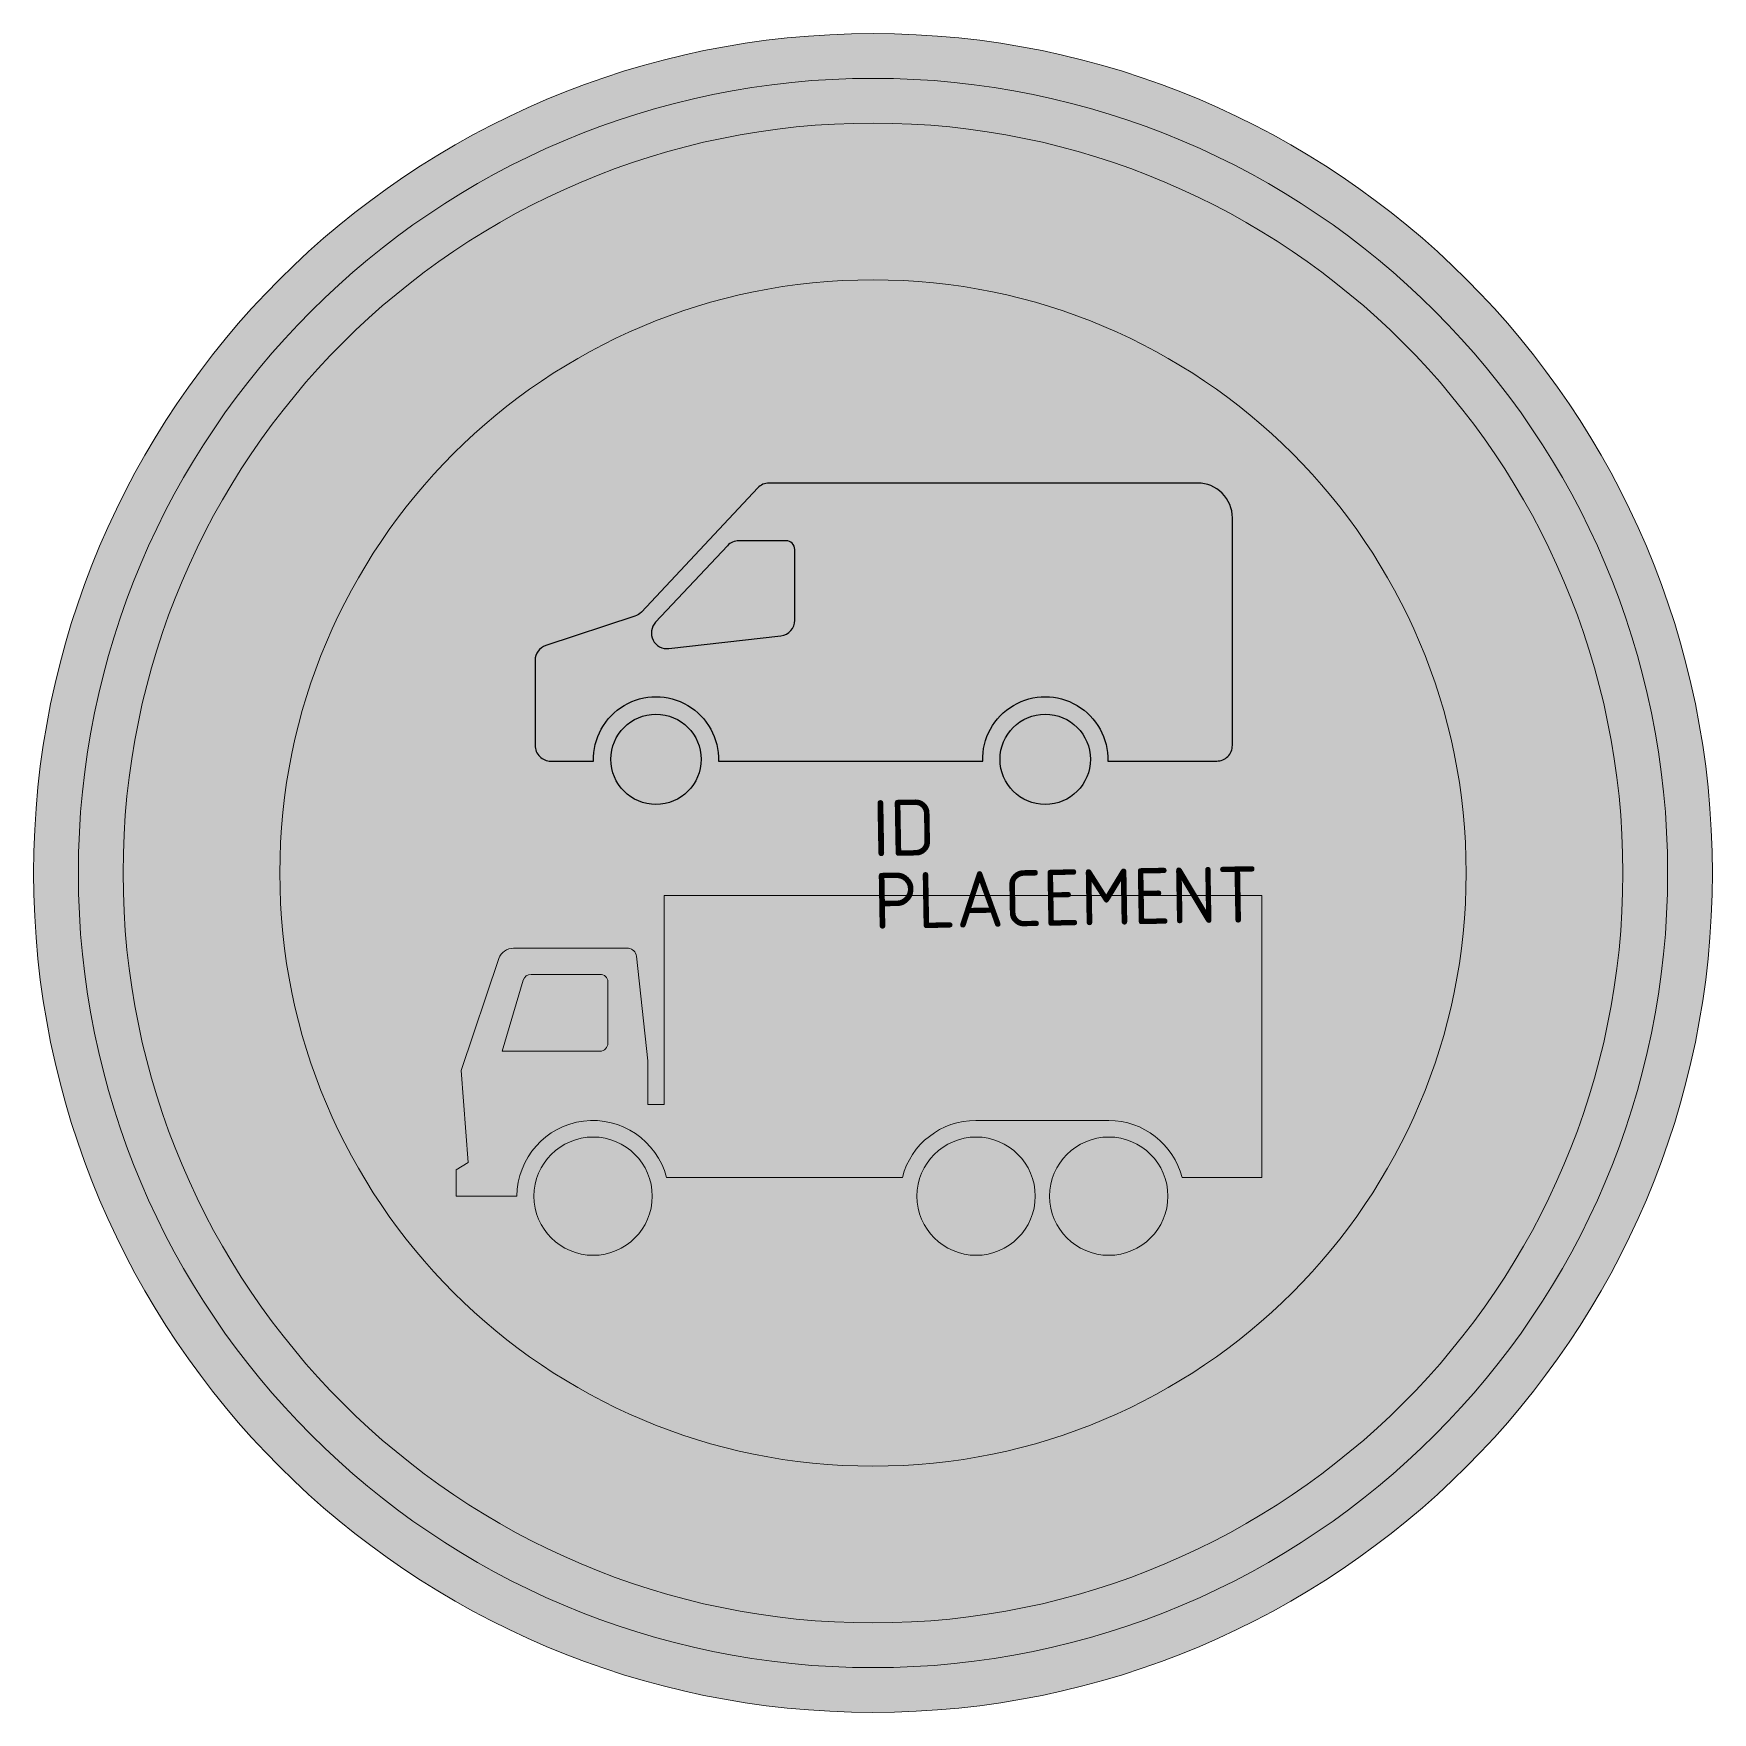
# Model space of a CAD drawing. Extents: x -3.75 to 3.75, y -3.75 to 3.75.
import ezdxf
from ezdxf.enums import TextEntityAlignment as Align

# ---------------------------------------------------------------- set-up
doc = ezdxf.new("R2010")
doc.units = 0
doc.styles.add('NLCS-ISO', font='NLCS-ISO.ttf', dxfattribs={"height": 0.25})

msp = doc.modelspace()

# ---------------------------------------------------------------- hatches: boundary and pattern name
at = {"true_color": 0xbb1e10}
h = msp.add_hatch(color=22, dxfattribs=at)
h.dxf.hatch_style = 1
h.paths.add_polyline_path([(-3.75, 0), (-3.55, 0, -1), (3.55, 0), (3.75, 0, 1)])
at = {"true_color": 0xf1f0ea}
h = msp.add_hatch(color=7, dxfattribs=at)
h.dxf.hatch_style = 1
h.paths.add_polyline_path([(-3.55, 0), (-3.35, 0, -1), (3.35, 0), (3.55, 0, 1)])
at = {"true_color": 0xbb1e10}
h = msp.add_hatch(color=22, dxfattribs=at)
h.dxf.hatch_style = 1
h.paths.add_polyline_path([(-3.35, 0), (-2.65, 0, -1), (2.65, 0), (3.35, 0, 1)])
at = {"true_color": 0xf1f0ea}
h = msp.add_hatch(color=7, dxfattribs=at)
h.dxf.hatch_style = 1
h.paths.add_polyline_path([(-2.65, 0), (2.65, 0, 1)])
h.paths.add_polyline_path([(-1.4614, 1.016), (-1.0639, 1.147, 0.125435), (-1.0348, 1.1656), (-0.5147, 1.7201, -0.207262), (-0.4638, 1.7422), (1.4501, 1.7422, -0.414214), (1.6053, 1.5869), (1.6053, 0.5699, -0.414214), (1.5355, 0.5), (1.0489, 0.5, 1.028175), (0.4901, 0.5), (-0.6901, 0.5, 1.028175), (-1.2489, 0.5), (-1.4395, 0.5, -0.414214), (-1.5094, 0.5699), (-1.5094, 0.9497, -0.323765)], flags=16)
h.paths.add_polyline_path([(-0.9711, 1.12), (-0.6502, 1.4622, -0.207262), (-0.5992, 1.4842), (-0.3883, 1.4842, -0.414214), (-0.3495, 1.4454), (-0.3495, 1.1294, -0.381264), (-0.4114, 1.06), (-0.9122, 1.0027, -0.698142)], flags=0)
h.paths.add_polyline_path([(-0.7677, 0.5078, -1), (-1.1714, 0.5078, -1)], flags=16)
h.paths.add_polyline_path([(0.9714, 0.5078, -1), (0.5677, 0.5078, -1)], flags=16)
h.paths.add_polyline_path([(-0.3495, 1.4454, 0.414214), (-0.3883, 1.4842), (-0.5992, 1.4842, 0.207262), (-0.6502, 1.4622), (-0.9711, 1.12, 0.698142), (-0.9122, 1.0027), (-0.4114, 1.06, 0.381264), (-0.3495, 1.1294)], flags=0)
at = {"true_color": 0x2a292a}
h = msp.add_hatch(color=250, dxfattribs=at)
h.dxf.hatch_style = 1
h.paths.add_polyline_path([(1.6053, 1.5869, 0.414214), (1.4501, 1.7422), (-0.4638, 1.7422, 0.207262), (-0.5147, 1.7201), (-1.0348, 1.1656, -0.125435), (-1.0639, 1.147), (-1.4614, 1.016, 0.323765), (-1.5094, 0.9497), (-1.5094, 0.5699, 0.414214), (-1.4395, 0.5), (-1.2489, 0.5, -1.028175), (-0.6901, 0.5), (0.4901, 0.5, -1.028175), (1.0489, 0.5), (1.5355, 0.5, 0.414214), (1.6053, 0.5699)])
h.paths.add_polyline_path([(-0.3495, 1.1294, -0.381264), (-0.4114, 1.06), (-0.9122, 1.0027, -0.698142), (-0.9711, 1.12), (-0.6502, 1.4622, -0.207262), (-0.5992, 1.4842), (-0.3883, 1.4842, -0.414214), (-0.3495, 1.4454)], flags=16)
at = {"true_color": 0xf1f0ea}
h = msp.add_hatch(color=7, dxfattribs=at)
h.dxf.hatch_style = 1
h.paths.add_polyline_path([(-0.3495, 1.4454, 0.414214), (-0.3883, 1.4842), (-0.5992, 1.4842, 0.207262), (-0.6502, 1.4622), (-0.9711, 1.12, 0.698142), (-0.9122, 1.0027), (-0.4114, 1.06, 0.381264), (-0.3495, 1.1294)])
at = {"true_color": 0x2a292a}
h = msp.add_hatch(color=250, dxfattribs=at)
h.dxf.hatch_style = 1
h.paths.add_polyline_path([(-0.7677, 0.5078, 1), (-1.1714, 0.5078, 1)])
h.paths.add_polyline_path([(0.5677, 0.5078, 1), (0.9714, 0.5078, 1)])
at = {"true_color": 0xbb1e10}
h = msp.add_hatch(color=22, dxfattribs=at)
h.dxf.hatch_style = 1
h.paths.add_polyline_path([(3.75, 0), (3.55, 0, -1), (-3.55, 0), (-3.75, 0, 1)])
at = {"true_color": 0xf1f0ea}
h = msp.add_hatch(color=7, dxfattribs=at)
h.dxf.hatch_style = 1
h.paths.add_polyline_path([(3.55, 0), (3.35, 0, -1), (-3.35, 0), (-3.55, 0, 1)])
at = {"true_color": 0xbb1e10}
h = msp.add_hatch(color=22, dxfattribs=at)
h.dxf.hatch_style = 1
h.paths.add_polyline_path([(3.35, 0), (2.65, 0, -1), (-2.65, 0), (-3.35, 0, 1)])
at = {"true_color": 0xf1f0ea}
h = msp.add_hatch(color=7, dxfattribs=at)
h.dxf.hatch_style = 1
h.paths.add_polyline_path([(2.65, 0), (-2.65, 0, 1)])
h.paths.add_polyline_path([(-0.9225, -1.3598, 0.878025), (-1.5906, -1.4437), (-1.8623, -1.4437), (-1.8623, -1.3268), (-1.809, -1.2938), (-1.8395, -0.8823), (-1.6735, -0.3868, -0.332431), (-1.6058, -0.3362), (-1.0927, -0.3362, -0.35203), (-1.0572, -0.3718), (-1.0064, -0.8391), (-1.0064, -1.0347), (-0.9327, -1.0347), (-0.9327, -0.1), (1.7368, -0.1), (1.7368, -1.3598), (1.3812, -1.3598, 0.342216), (1.0536, -1.1058), (0.4581, -1.1058, 0.343114), (0.1316, -1.3598)], flags=16)
h.paths.add_polyline_path([(0.1965, -1.4437, -1), (0.7248, -1.4437, -1)], flags=16)
h.paths.add_polyline_path([(-1.5145, -1.4437, -1), (-0.9862, -1.4437, -1)], flags=16)
h.paths.add_polyline_path([(0.7891, -1.4437, -1), (1.3174, -1.4437, -1)], flags=16)
h.paths.add_polyline_path([(-1.2197, -0.796), (-1.6566, -0.796), (-1.5635, -0.4815, -0.344169), (-1.5271, -0.4531), (-1.2197, -0.4531, -0.436003), (-1.1842, -0.4861), (-1.1842, -0.7604, -0.414214)], flags=0)
at = {"true_color": 0x2a292a}
h = msp.add_hatch(color=250, dxfattribs=at)
h.dxf.hatch_style = 1
h.paths.add_polyline_path([(-1.0064, -0.8391), (-1.0572, -0.3718, 0.35203), (-1.0927, -0.3362), (-1.6058, -0.3362, 0.332431), (-1.6735, -0.3868), (-1.7668, -0.6654), (-1.618, -0.6654), (-1.5635, -0.4815, -0.344169), (-1.5271, -0.4531), (-1.2197, -0.4531, -0.436003), (-1.1842, -0.4861), (-1.1842, -0.7604, -0.414299), (-1.2197, -0.796), (-1.3809, -0.796), (-1.3171, -1.1123, -0.397124), (-0.9225, -1.3598), (0.1316, -1.3598, -0.342199), (0.457, -1.1058), (1.0536, -1.1058, -0.342216), (1.3812, -1.3598), (1.7368, -1.3598), (1.7368, -0.1), (-0.9327, -0.1), (-0.9327, -1.0347), (-1.0064, -1.0347)])
at = {"true_color": 0xf1f0ea}
h = msp.add_hatch(color=7, dxfattribs=at)
h.dxf.hatch_style = 1
h.paths.add_polyline_path([(-1.2197, -0.796, 0.414299), (-1.1842, -0.7604), (-1.1842, -0.4861, 0.436003), (-1.2197, -0.4531), (-1.5271, -0.4531, 0.344169), (-1.5635, -0.4815), (-1.6566, -0.796)])
at = {"true_color": 0x2a292a}
h = msp.add_hatch(color=250, dxfattribs=at)
h.dxf.hatch_style = 1
h.paths.add_polyline_path([(-1.3809, -0.796), (-1.6566, -0.796), (-1.618, -0.6654), (-1.7668, -0.6654), (-1.8395, -0.8823), (-1.809, -1.2938), (-1.8623, -1.3268), (-1.8623, -1.4437), (-1.5906, -1.4437, -0.35657), (-1.3171, -1.1123)])
at = {"true_color": 0xf1f0ea}
h = msp.add_hatch(color=7, dxfattribs=at)
h.dxf.hatch_style = 1
h.paths.add_polyline_path([(-1.5906, -1.4437), (-1.5145, -1.4437, -0.882038), (-0.9944, -1.3782), (-0.9225, -1.3598, 0.878025)])
h = msp.add_hatch(color=7, dxfattribs=at)
h.dxf.hatch_style = 1
h.paths.add_polyline_path([(1.0536, -1.1058), (0.457, -1.1058, 0.342199), (0.1316, -1.3598), (0.2047, -1.3785, -0.882483), (0.7248, -1.4437), (0.7891, -1.4437, -0.8821), (1.3092, -1.3783), (1.3812, -1.3598, 0.342216)])
at = {"true_color": 0x2a292a}
h = msp.add_hatch(color=250, dxfattribs=at)
h.dxf.hatch_style = 1
h.paths.add_polyline_path([(-0.9862, -1.4437, 1), (-1.5145, -1.4437, 1)])
h = msp.add_hatch(color=250, dxfattribs=at)
h.dxf.hatch_style = 1
h.paths.add_polyline_path([(0.7248, -1.4437, 1), (0.1965, -1.4437, 1)])
h = msp.add_hatch(color=250, dxfattribs=at)
h.dxf.hatch_style = 1
h.paths.add_polyline_path([(0.7891, -1.4437, 1), (1.3174, -1.4437, 1)])

# ---------------------------------------------------------------- linework, layer by layer
for points in [[(-1.2489, 0.5, -1.028175), (-0.6901, 0.5), (0.4901, 0.5, -1.028175), (1.0489, 0.5), (1.5355, 0.5, 0.414214), (1.6053, 0.5699), (1.6053, 1.5869, 0.414214), (1.4501, 1.7422), (-0.4638, 1.7422, 0.207262), (-0.5147, 1.7201), (-1.0348, 1.1656, -0.125435), (-1.0639, 1.147), (-1.4614, 1.016, 0.323765), (-1.5094, 0.9497), (-1.5094, 0.5699, 0.414214), (-1.4395, 0.5)], [(-0.3883, 1.4842), (-0.5992, 1.4842, 0.207262), (-0.6502, 1.4622), (-0.9711, 1.12, 0.698142), (-0.9122, 1.0027), (-0.4114, 1.06, 0.381264), (-0.3495, 1.1294), (-0.3495, 1.4454, 0.414214)]]:
    msp.add_lwpolyline(points, format="xyb", close=True)
at = {"color": 250, "lineweight": 0, "true_color": 0x2a292a}
for points in [[(-0.9225, -1.3598), (0.1316, -1.3598, -0.34403), (0.4592, -1.1058), (1.0536, -1.1058, -0.342216), (1.3812, -1.3598), (1.7368, -1.3598), (1.7368, -0.1), (-0.9327, -0.1), (-0.9327, -1.0347), (-1.0064, -1.0347), (-1.0064, -0.8391), (-1.0572, -0.3718, 0.35203), (-1.0927, -0.3362), (-1.6058, -0.3362, 0.312426), (-1.6718, -0.3819), (-1.8395, -0.8823), (-1.809, -1.2938), (-1.8623, -1.3268), (-1.8623, -1.4437), (-1.5906, -1.4437, -0.878025), (-0.9225, -1.3598)], [(-1.6566, -0.796), (-1.2197, -0.796, 0.414299), (-1.1842, -0.7604), (-1.1842, -0.4861, 0.436003), (-1.2197, -0.4531), (-1.5271, -0.4531, 0.320374), (-1.5626, -0.4785)]]:
    msp.add_lwpolyline(points, format="xyb", close=True, dxfattribs=at)
at = {"color": 22, "lineweight": 0, "true_color": 0xbb1e10}
msp.add_circle((0, 0), 3.75, dxfattribs=at)
at = {"color": 7, "lineweight": 0, "true_color": 0xf1f0ea}
for radius in [3.55, 3.35, 2.65]:
    msp.add_circle((0, 0), radius, dxfattribs=at)
for centre in [(-0.9695, 0.5078), (0.7695, 0.5078)]:
    msp.add_circle(centre, 0.2019)
at = {"color": 250, "lineweight": 0, "true_color": 0x2a292a}
for centre in [(-1.2504, -1.4437), (0.4607, -1.4437), (1.0533, -1.4437)]:
    msp.add_circle(centre, 0.2642, dxfattribs=at)

# ---------------------------------------------------------------- texts
at = {"style": 'NLCS-ISO'}
msp.add_attdef('ID', text='', height=0.25, rotation=1, dxfattribs=at).set_placement((0, 0), align=Align.BOTTOM_LEFT)
msp.add_attdef('PLACEMENT', text='', height=0.25, rotation=1, dxfattribs=at).set_placement((0, 0), align=Align.TOP_LEFT)

doc.saveas('drawing.dxf')
